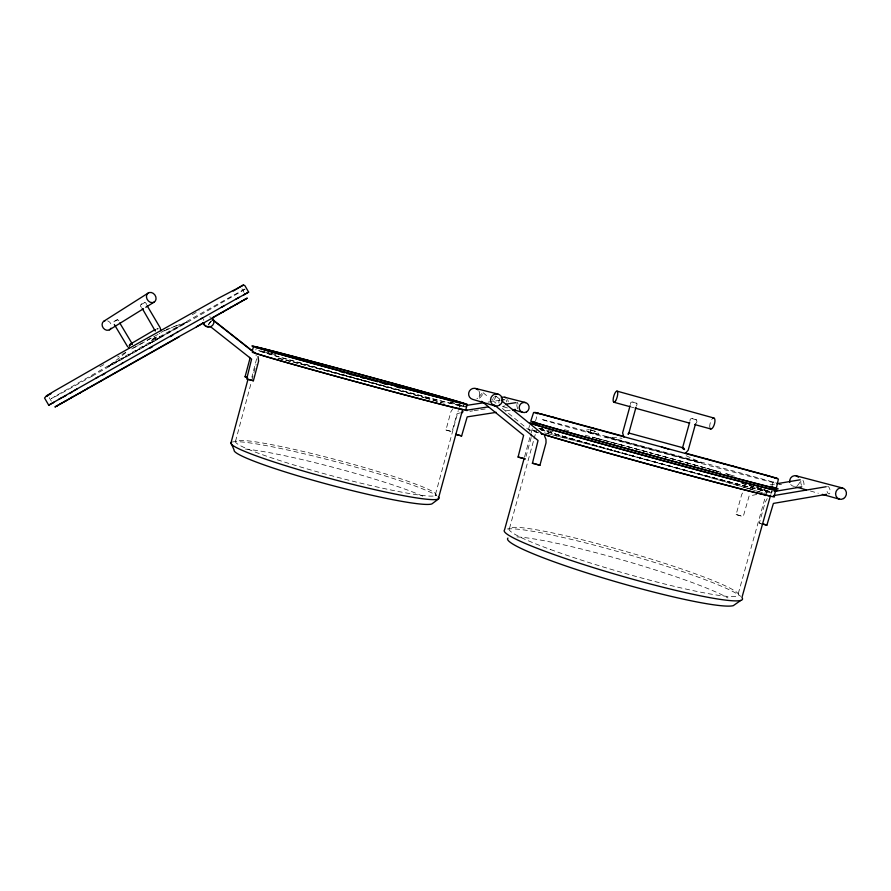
<?xml version="1.0" encoding="UTF-8"?>
<svg xmlns="http://www.w3.org/2000/svg" width="891" height="891" viewBox="0 0 891 891"><rect width="100%" height="100%" fill="white"/><g stroke="black" fill="none" stroke-linecap="round" stroke-linejoin="round"><path stroke-width="0.67" stroke-dasharray="4.46 3.34" d="M256.619 358.795L251.852 377.16M531.192 437.548L526.046 456.426M255.828 349.94L256.552 347.245M235.48 441.435L251.496 381.582M251.841 380.245L256.118 364.285M460.469 412.778L456.972 413.792L452.071 431.678L445.945 430.019L450.935 411.642L452.918 408.724M435.086 495.73A103.768 8.32 14.9 0 0 297.739 450.2A103.768 8.32 14.9 0 0 274.35 458.787A103.768 8.32 14.9 0 0 435.086 495.73L458.264 410.651M458.62 409.325L459.711 405.338M463.498 406.374L464.233 403.679M528.53 429.284L529.566 425.508M524.587 456.793L530.78 434.184M531.147 432.859L532.484 428.003M535.536 421.12L536.961 415.93M509.485 528.441L533.72 440.109M534.077 438.773L536.282 430.743M590.31 432.469C592.359 434.463 588.483 429.752 591.791 430.331M592.404 433.048L593.729 433.394L594.375 431.032C610.491 438.829 575.274 430.308 589.363 429.674M630.438 404.436C629.18 399.758 639.805 402.409 636.352 405.962M690.013 420.953C689.077 415.807 700.916 419.472 695.537 423.804M756.749 494.449L749.108 496.031L743.25 516.568L741.913 516.279L736.111 514.53L741.702 494.538L743.595 491.141M738.271 593.573L766.995 490.963M760.925 523.585L759.377 523.028L765.224 502.156L767.229 498.615M771.996 485.818L773.533 480.327M770.815 494.416L772.297 489.114M156.549 337.065L154.288 338.357C172.731 331.575 138.506 351.099 153.564 338.736L151.381 339.983M160.302 337.466L107.956 366.68L125.598 352.858M117.623 319.513C106.363 326.964 119.015 315.848 119.071 321.818M141.569 307.35C137.403 305.123 146.414 299.632 146.48 304.633M159.901 333.123L159.188 333.68M158.119 328.801L156.816 328.69M144.999 302.417L140.21 305.056M149.788 343.414C153.798 340.54 155.268 342.044 152.929 339.103C156.27 335.139 155.58 341.765 156.437 339.649M107.956 366.68L186.954 322.074L155.869 339.883M158.008 334.37L131.434 349.161M192.278 314.668L199.105 310.759M146.993 340.351L153.998 336.386M161.015 332.421L168.02 328.456M153.241 338.914L155.324 337.756M125.831 352.268L117.59 356.901M131.712 348.96L144.654 341.676M99.881 366.814L104.603 364.174M153.23 338.948L152.573 339.315M156.838 329.347L158.153 328.723M166.261 329.926L172.431 327.264M164.122 330.895L174.402 326.462M175.861 325.906L186.954 322.074M173.957 326.652L176.329 325.716M746.814 488.914L755.067 487.377M770.114 484.849L775.582 483.936M763.576 493.302L773.132 491.687M686.17 455.724L701.818 462.975L605 436.623L622.018 438.272M505.765 410.885L511.234 410.038M459.466 406.474L464.902 405.65M487.99 402.119L500.207 400.248M469.947 411.33L472.653 410.907M474.001 410.706L479.414 409.871M480.772 409.671L486.185 408.835M502.424 406.341L505.13 405.928M445.901 429.974L452.071 431.678M759.377 523.028L760.747 523.318M736.111 514.53L743.25 516.568M637.065 403.378L631.218 401.819M696.639 419.85L690.759 418.269M605 436.623L701.818 462.975M595.912 431.456L594.23 430.999M590.365 429.93L593.116 430.687M592.159 430.431L590.276 429.93M593.529 430.799L590.9 430.086M598.54 434.708L585.443 431.144M592.459 433.048L593.729 433.394M631.162 407.009L633.813 407.744M810.42 491.019L818.339 493.246M507.413 407.967L502.279 406.485A4.767 4.644 -73 0 0 504.685 406.474M483.134 392.764L488.491 397.119M492.779 400.605L495.986 403.211M502.424 408.434L519.564 422.356M520.634 423.236L528.686 429.818M495.897 396.072L500.163 399.547M529.243 430.42L529.867 431.244M49.217 397.653L51.366 401.173M241.94 288.829L243.956 292.315M255.973 355.153L256.24 355.854M478.99 391.104A5.647 5.524 -73.6 0 1 476.885 398.8M495.596 396.127A3.954 0.802 -50.8 0 1 495.407 397.82A3.954 0.802 -50.8 0 1 492.333 401.54M492.021 399.758A3.954 0.802 -50.8 0 1 492.623 398.945M493.28 398.154A3.954 0.802 -50.8 0 1 493.948 397.431M494.583 396.829A3.954 0.802 -50.8 0 1 495.151 396.384M799.572 482.332A5.379 5.034 -71.1 0 1 797.122 485.606M794.572 486.363A5.379 5.034 -71.1 0 1 790.261 483.746M801.532 485.283A3.62 1.504 78.8 0 1 801.143 479.948A3.62 1.504 78.8 0 1 803.649 481.998A3.62 1.504 78.8 0 1 803.159 486.62M827.561 486.486A3.776 1.637 78.4 0 1 830.078 490.306A3.776 1.637 78.4 0 1 828.652 493.803A3.776 1.637 78.4 0 1 826.625 488.769M507.413 528.964A123.994 11.282 16.1 0 1 626.941 554.135A123.994 11.282 16.1 0 1 740.711 596.346M538.287 432.848A127.892 1.882 15.3 0 1 534.433 430.42M547.531 433.561A127.892 1.882 15.3 0 1 749.487 488.825M750.645 489.17A127.892 1.882 15.3 0 1 764.957 493.491M757.049 487.655A124.294 1.526 15.3 0 1 705.204 475.638A124.294 1.526 15.3 0 1 542.084 430.164M539.389 428.281A124.294 1.526 15.3 0 1 543.956 429.395M538.253 432.681A124.283 1.838 15.3 0 1 537.551 431.277M544.39 432.892A124.283 1.838 15.3 0 1 550.226 434.329M552.531 434.908A124.283 1.838 15.3 0 1 661.991 464.111A124.283 1.838 15.3 0 1 760.758 492.311M741.813 483.278A119.739 1.47 15.3 0 1 703.656 475.148A119.739 1.47 15.3 0 1 540.069 429.339M538.799 428.359A119.739 1.47 15.3 0 1 551.317 431.333M516.947 536.894A118.347 11.371 16.1 0 1 624.391 560.562A118.347 11.371 16.1 0 1 727.958 597.95M203.348 320.326A5.056 4.978 24.7 0 1 203.85 319.134M209.508 316.84A5.056 4.978 24.7 0 1 210.733 317.352M507.592 399.491A4.767 4.644 -73 0 1 508.193 401.863M499.016 403.133A4.767 4.644 -73 0 1 500.274 398.522M506.055 399.936A3.185 0.668 81.3 0 1 506.634 401.941M517.849 408.813A3.308 0.724 81.3 0 1 516.78 404.67M516.791 403.267A3.308 0.724 81.3 0 1 518.072 404.258M232.295 442.003A107.7 8.843 14.9 0 1 332.298 460.814A107.7 8.843 14.9 0 1 436.746 495.674M457.439 404.158A107.934 1.192 15.2 0 1 364.631 380.669A107.934 1.192 15.2 0 1 259.66 350.664M260.606 350.887A107.934 1.192 15.2 0 1 274.718 354.373M449.899 401.93A107.934 1.192 15.2 0 1 455.802 403.668M277.914 358.193A107.922 1.437 15.2 0 1 423.882 397.497M425.285 397.887A107.922 1.437 15.2 0 1 441.88 402.632M278.872 358.382A111.041 1.481 15.2 0 1 424.406 397.598M425.608 397.932A111.041 1.481 15.2 0 1 444.13 403.222M450.345 402.142A103.98 1.147 15.2 0 1 369.13 381.838A103.98 1.147 15.2 0 1 263.291 351.655M264.193 351.867A103.98 1.147 15.2 0 1 278.961 355.52M245.415 449.075A102.81 8.91 14.9 0 1 336.041 468.087A102.81 8.91 14.9 0 1 423.793 496.655M107.633 320.86A5.157 4.344 52 0 1 111.42 325.85M709.759 427.067A5.691 2.161 -73.8 0 1 711.909 419.327M585.164 435.242A123.136 1.058 15.3 0 1 594.531 437.748M597.003 438.405A123.136 1.058 15.3 0 1 648.659 452.394M704.235 467.675A123.136 1.058 15.3 0 0 649.94 452.739A127.914 1.103 15.3 0 1 706.106 468.154M706.953 468.432A123.136 1.058 15.3 0 1 720.184 472.119M726.421 473.867A123.136 1.058 15.3 0 1 728.827 474.535M730.219 474.936A123.136 1.058 15.3 0 1 737.035 476.852M761.17 488.97A121.488 1.481 15.3 0 1 691.583 471.94A121.488 1.481 15.3 0 1 540.514 429.573M540.87 428.738A121.488 1.481 15.3 0 1 543.878 429.451M550.259 431.021A121.488 1.481 15.3 0 1 553.211 431.767M742.147 483.345A121.488 1.481 15.3 0 1 746.691 484.659M749.765 485.562A121.488 1.481 15.3 0 1 759.032 488.324M749.376 485.417A123.125 1.504 15.3 0 1 706.73 476.028A123.125 1.504 15.3 0 1 540.258 429.562M539.445 428.337A123.125 1.504 15.3 0 1 543.677 429.351M592.404 437.191A121.499 1.047 15.3 0 1 595.233 437.949M596.447 438.272A121.499 1.047 15.3 0 1 720.596 472.252A127.914 1.103 15.3 0 0 707.443 468.532M564.504 429.718A127.914 1.103 15.3 0 1 568.725 430.821M592.504 437.158A127.914 1.103 15.3 0 1 619.59 444.453M620.86 444.798A127.914 1.103 15.3 0 1 648.537 452.327M725.608 473.589A127.914 1.103 15.3 0 1 731.622 475.271M208.349 324.87L211.501 320.905L208.349 324.87M208.383 324.435L210.209 322.197L208.383 324.435M211.245 320.894L210.744 321.517L211.223 320.894M479.703 397.976A3.787 0.735 -50.9 0 0 483.245 392.92A3.787 0.735 -50.9 0 0 479.447 396.306A3.787 0.735 -50.9 0 0 479.703 397.976M550.527 549.513A119.461 10.625 16.1 0 0 737.135 596.179A119.461 10.625 16.1 0 0 584.262 540.28A119.461 10.625 16.1 0 0 550.527 549.513M92.007 376.191A110.996 0.568 -29.5 0 0 242.887 290.466A110.996 0.568 -29.5 0 0 104.681 367.905A110.996 0.568 -29.5 0 0 92.007 376.191M581.422 430.743A123.147 0.635 15.2 0 0 772.608 482.443A123.147 0.635 15.2 0 0 611.07 437.704A123.147 0.635 15.2 0 0 581.422 430.743"/><path stroke-width="1.34" d="M160.915 330.806L160.102 327.632L147.16 305.78M247.553 377.528L245.07 376.759L249.925 358.605L249.502 357.358M252.298 350.954L253.512 346.421M258.034 356.534L258.624 361.089L253.389 380.769L246.696 378.998L251.596 359.118L210.287 326.507M255.327 353.126A107.922 1.437 15.2 0 0 357.213 382.094A107.922 1.437 15.2 0 0 462.685 409.337L438.205 499.216L431.901 503.905A102.81 8.91 14.9 0 1 325.248 483.635A102.81 8.91 14.9 0 1 234.144 450.111L230.992 442.849L247.854 379.755M465.681 410.161L467.229 404.492A111.063 0.991 15.2 0 0 317.653 362.882A111.063 0.991 15.2 0 0 297.182 359.106A111.063 0.991 15.2 0 0 467.229 404.492M455.535 434.34L461.627 435.955L467.185 416.888L496.209 412.355M525.2 459.021L518.083 457.027L523.618 435.331L481.675 401.295M530.746 421.209L533.609 412.488L541.817 414.192M524.22 458.119L504.54 529.922A123.994 11.282 16.1 0 0 624.413 576.878A123.994 11.282 16.1 0 0 741.925 597.571L770.503 495.541M544.657 436.278L545.983 439.419L546.027 442.872L539.913 465.302L532.439 463.287L538.053 440.477L494.215 404.87M630.071 405.773L622.609 432.892L623.945 437.169M628.846 433.149L635.996 407.254M682.573 447.772L689.645 422.289M695.537 423.804L688.22 450.133L685.335 453.452M775.816 490.072L774.012 496.51A127.892 1.882 15.3 0 1 687.373 474.858A127.892 1.882 15.3 0 1 541.383 433.806M776.328 488.235L778.4 479.057L768.02 475.705M761.794 523.852L766.873 525.167L773.399 503.415L826.525 494.316M155.424 329.793L155.268 331.04L142.259 308.498M212.604 319.557L255.728 353.549M241.316 286.345L241.84 285.833L236.828 288.94M461.505 413.212L463.075 411.664M740.833 600.378L733.338 605.635A118.347 11.371 16.1 0 1 607.027 579.139A118.347 11.371 16.1 0 1 507.926 538.086M104.136 321.016L148.507 292.861M109.415 329.837L143.462 308.743M145.812 307.284L154.032 302.194A5.435 4.455 54 0 0 153.285 293.373A5.435 4.455 54 0 0 146.458 297.026A5.435 4.455 54 0 0 154.032 302.194M244.424 294.542L248.634 292.114L244.936 285.721L243.7 285.009L218.484 298.207L116.944 355.164L54.83 390.781L46.488 395.782L44.55 397.999L48.715 405.182L62.08 397.486M52.502 403.033L53.816 402.22M244.78 299.554L247.297 298.084L241.093 301.548M130.765 343.87L154.733 329.793M233.242 291.045L235.636 289.642M130.543 344.739L129.195 346.209L129.641 344.917A2.718 2.305 58.2 0 1 130.476 344.037M61.401 403.289L54.93 406.998L65.823 400.928M236.95 304.031L246.027 298.841M60.198 403.979L72.383 397.041M58.516 399.491L77.038 388.977M74.031 390.659L97.765 377.205M71.347 397.62L88.164 388.075M87.351 388.532L107.566 377.06M222.75 312.106L238.12 303.374M202.925 323.366L223.741 311.549M95.582 378.43L122.702 363.071M121.555 363.706L177.799 331.909M150.044 348.091L152.439 346.744M170.348 336.62L172.821 335.205M106.998 377.383L175.271 338.714M174.981 338.87L203.649 322.954M125.263 367.359L179.202 336.82M100.327 381.459L125.653 367.137M176.685 332.543L203.271 317.53M201.166 318.733L224.198 305.747M102.454 374.988L104.77 373.674M196.41 326.763L203.493 322.754M212.504 317.664L231.537 306.916M79.589 393.176L101.073 381.036M64.609 401.618L80.613 392.586M221.302 307.384L239.144 297.349M69.587 393.51L71.971 392.163M230.546 307.484L242.252 300.902M63.428 396.952L66.012 395.515M235.736 299.276L248.634 292.114M48.715 405.182L53.193 402.699M131.1 344.416L132.169 343.87M56.233 406.263L57.603 405.539M243.7 294.832L245.025 294.153M50.921 393.789L46.499 396.061L47.635 395.905M243.332 285.053L241.595 285.688M774.669 478.044L775.493 477.832M776.952 483.702L800.207 479.792M774.491 491.453L801.8 486.854M773.388 495.652L826.202 486.72M512.592 409.827L515.332 409.403M466.26 405.438L483.913 402.743M501.566 400.048L504.284 399.636M466.483 410.228L488.413 406.864M506.233 404.135L515.822 402.665M245.07 376.759L247.353 377.261M532.328 463.22L534.244 463.61M518.083 457.027L524.877 458.82M777.398 478.3L766.605 475.46M775.07 477.888L775.916 477.899M628.678 433.75L628.077 434.307L628.411 433.338M131.656 343.803L132.291 343.948M247.598 379.154L253.389 380.769M682.406 448.362L684.533 449.532L683.675 448.062M456.315 434.418L461.627 435.955M475.649 388.476L498.08 394.1M504.785 397.275L525.501 402.576M796.175 475.827L842.596 488.012M553.311 417.278L573.024 422.601M540.492 413.836L554.458 417.589M748.975 470.715L768.031 475.861M535.157 463.843L539.913 465.302M595.578 428.705L622.686 436.067M572.111 422.356L596.224 428.883M724.684 464.144L592.871 428.304M723.759 463.899L750.2 471.049M628.723 433.004L682.773 447.716M732.257 465.893L754.154 471.885M707.309 459.088L733.148 466.138M685.302 453.096L707.899 459.244M566.721 421.153L593.673 428.515M753.006 471.573L769.367 476.072M547.798 415.974L567.834 421.454M613.899 402.253L629.837 406.641M635.138 408.111L689.567 423.125M694.88 424.595L710.806 428.983M549.123 416.331L534.8 412.333M616.973 391.116L713.858 418.013M762.518 523.785L766.873 525.167M795.908 486.931L806.466 489.905M822.293 494.36L839.456 499.194M512.548 409.448L522.817 412.41M538.509 413.391L536.594 412.878M494.861 405.895L472.675 399.38A5.647 5.524 -73.6 0 1 469.39 391.116A5.647 5.524 -73.6 0 1 478.122 389.935M661.501 446.97L666.201 448.474M667.114 448.774L668.929 449.387M212.27 319.591L251.563 350.564M502.301 401.284L542.853 434.262M129.173 348.37L128.293 347.601M536.917 413.123L537.318 413.825M114.315 324.48L127.547 346.61M119.762 322.976L132.236 343.859M531.136 434.251L531.314 435.899M789.794 482.465A5.379 5.034 -71.1 0 1 798.414 477.186M772.297 489.114A124.306 1.236 15.3 0 1 644.828 455.691A124.306 1.236 15.3 0 1 537.529 424.729M769.334 495.797A124.283 1.838 15.3 0 1 664.408 468.566A124.283 1.838 15.3 0 1 541.138 433.594M772.152 488.881A127.903 1.27 15.3 0 1 650.853 457.384A127.903 1.27 15.3 0 1 536.126 424.272M212.336 317.987A5.424 5.335 24.7 0 1 211.256 326.396A5.424 5.335 24.7 0 1 203.315 323.099M209.563 326.485A5.056 4.978 24.7 0 1 203.36 322.91M212.581 319.19A5.056 4.978 24.7 0 1 213.094 320.404M501.243 397.765A4.767 4.644 -73 0 1 505.91 397.754M438.261 496.844A107.7 8.843 14.9 0 1 340.117 481.173A107.7 8.843 14.9 0 1 230.992 442.849M465.158 409.615A111.041 1.481 15.2 0 1 371.09 385.892A111.041 1.481 15.2 0 1 252.276 352.301M340.718 371.747A107.934 1.192 15.2 0 1 344.672 372.817M347.312 373.518A107.934 1.192 15.2 0 1 351.266 374.588M353.883 375.3A107.934 1.192 15.2 0 1 357.826 376.37M364.464 378.163A107.934 1.192 15.2 0 0 360.476 377.082A103.98 1.147 15.2 0 1 364.33 378.163M367.125 378.887A107.934 1.192 15.2 0 1 377.65 381.749M380.312 382.484A107.934 1.192 15.2 0 1 387.117 384.344M396.495 386.917A107.934 1.192 15.2 0 1 400.415 387.997M350.085 374.309A103.98 1.147 15.2 0 1 354.106 375.401M383.587 383.42A103.98 1.147 15.2 0 1 387.518 384.5M110.985 328.211A5.157 4.344 52 0 1 103.289 328.044A5.157 4.344 52 0 1 105.216 320.637M712.588 418.547A5.691 2.161 -73.8 0 1 714.95 420.296A5.691 2.161 -73.8 0 1 712.978 427.368A5.691 2.161 -73.8 0 1 709.949 428.025M771.673 486.965A123.136 1.058 15.3 0 1 657.558 457.005A123.136 1.058 15.3 0 1 535.179 422.412M772.664 487.065A127.914 1.103 15.3 0 1 654.506 456.225A127.914 1.103 15.3 0 1 534.834 422.089M499.394 405.271A6.114 5.97 -73.1 0 0 499.517 394.702A6.114 5.97 -73.1 0 0 490.495 400.003A6.114 5.97 -73.1 0 0 499.394 405.271M843.577 498.548A5.803 5.391 -71 0 0 843.888 488.569A5.803 5.391 -71 0 0 835.591 493.681A5.803 5.391 -71 0 0 843.577 498.548M526.581 411.887A5.101 4.956 -72.7 0 0 526.692 403.077A5.101 4.956 -72.7 0 0 519.186 407.51A5.101 4.956 -72.7 0 0 526.581 411.887M298.808 359.519A107.934 0.969 15.2 0 0 464.233 403.679A107.934 0.969 15.2 0 0 319.112 363.294A107.934 0.969 15.2 0 0 298.808 359.519M615.603 400.839A5.78 1.76 -74.1 0 0 617.374 391.383A5.78 1.76 -74.1 0 0 613.364 397.843A5.78 1.76 -74.1 0 0 615.603 400.839"/></g></svg>
